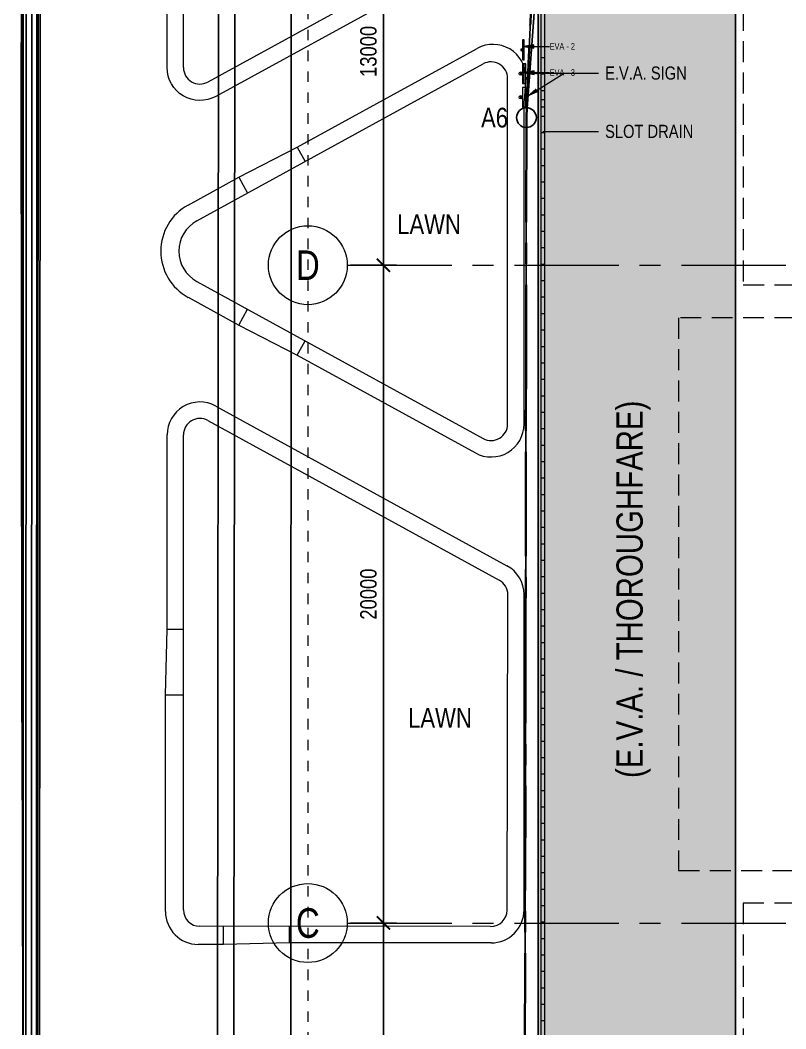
# Model space of a CAD drawing. Header units: millimetres. Extents: x 833576263 to 1668046980, y 817519639 to 1636103653.
# Drawn here: x 833954568 to 833977850, y 818056710 to 818087377 of the extents above; entities that cross this region are included whole.
import ezdxf
from ezdxf.enums import TextEntityAlignment as Align

# ---------------------------------------------------------------- set-up
doc = ezdxf.new("R2010")
doc.units = ezdxf.units.MM
doc.header["$LTSCALE"] = 100
doc.header["$MEASUREMENT"] = 0
for name, pattern in [('C160$0$Hidden', [9.525, 6.35, -3.175]), ('R_P_Grid$0$CENTER', [50.8, 31.75, -6.35, 6.35, -6.35]), ('R_P_LG$0$Dash', [6.35, 3.175, -3.175]), ('R_P_LG$0$HIDDEN', [9.525, 6.35, -3.175]), ('R_P_LG$0$HIDDEN2', [4.7625, 3.175, -1.5875])]:
    doc.linetypes.add(name, pattern=pattern)
doc.layers.get('Defpoints').update_dxf_attribs({"color": 170})
for name, color, linetype in [('C160$0$+C160', 6, 'C160$0$Hidden'), ('R_site$0$AUDIT_I_160808180252-11', 4, 'Continuous'), ('X-REF', 7, 'Continuous')]:
    doc.layers.add(name, color=color, linetype=linetype)
doc.layers.add('R_P_Grid$0$Defpoints-1', color=5, linetype='Continuous', plot=False)
for name, color, linetype, lineweight in [('R_P_Grid$0$RDA0251', 1, 'R_P_Grid$0$CENTER', 18), ('R_P_Grid$0$RDA0311', 1, 'Continuous', 25), ('R_P_Grid$0$RDA9101_21A', 2, 'R_P_Grid$0$CENTER', 35), ('R_P_Grid$0$RDA9101_P46A', 2, 'R_P_Grid$0$CENTER', 35), ('R_P_Grid$0$RDA9102', 1, 'Continuous', 25), ('R_P_LG$0$4-LINE', 7, 'Continuous', 9), ('R_P_LG$0$A-ANNO-KEYN', 8, 'Continuous', 9), ('R_P_LG$0$RDA04031', 3, 'Continuous', 25), ('R_P_LG$0$RDA0624', 7, 'Continuous', 13), ('R_P_LG$0$RDA2302', 7, 'R_P_LG$0$HIDDEN', 18), ('R_P_LG$0$RDA4702', 6, 'Continuous', 18), ('R_P_LG$0$RDA5803', 1, 'Continuous', 20), ('R_P_LG$0$RDA8201', 7, 'Continuous', 18), ('R_P_LG$0$S-SWD', 1, 'Continuous', 13), ('R_WKCD_PARK$0$000-PAV-Concrete-b', 1, 'Continuous', 25), ('R_WKCD_PARK$0$RDA9801', 7, 'Continuous', 18)]:
    doc.layers.add(name, color=color, linetype=linetype, lineweight=lineweight)
doc.layers.add('R_P_LG$0$UN-PLOT', color=7, linetype='Continuous', lineweight=18, plot=False)
doc.styles.add('R_P_Grid$0$ARIAL', font='arial.ttf', dxfattribs={"width": 0.8})
doc.styles.add('R_P_Grid$0$R_GRID', font='arial.ttf', dxfattribs={"width": 0.8})
doc.styles.add('R_P_LG$0$Arial', font='arial.ttf', dxfattribs={"width": 0.8})
doc.styles.add('R_P_LG$0$Arial_2', font='arial.ttf', dxfattribs={"width": 0.8, "height": 200})
doc.styles.add('R_P_LG$0$romans', font='arial.ttf', dxfattribs={"width": 0.8})
doc.linetypes.add('R_site$0$B1_BDYF', pattern='A,2.5,-0.5,[130,ltypeshp.shx,S=0.5,R=0,X=0,Y=0],-0.5', length=3.5)
doc.linetypes.add('R_site$0$B1_BDYWL', pattern='A,2.5,[1,B1000.shx,S=1,R=0,X=0,Y=0],2.5', length=5)
doc.dimstyles.new('R_P_Grid$0$GRID', dxfattribs={"dimscale": 200, "dimtxt": 2.5, "dimasz": 2, "dimexe": 2, "dimexo": 0.5, "dimgap": 1, "dimtad": 1, "dimdec": 0, "dimzin": 12, "dimdsep": 46, "dimtxsty": 'R_P_Grid$0$ARIAL', "dimblk": 'R_P_Grid$0$_ArchTick', "dimcen": 2, "dimdle": 2, "dimclrd": 256, "dimclre": 256, "dimclrt": 4, "dimadec": 3, "dimazin": 0, "dimtfac": 1, "dimtdec": 0, "dimtix": 1, "dimtmove": 2, "dimatfit": 3, "dimfxl": 1, "dimtolj": 1, "dimarcsym": 0})
doc.dimstyles.new('R_P_LG$0$M_200LA', dxfattribs={"dimscale": 200, "dimtxt": 2.5, "dimasz": 2, "dimexe": 0.8, "dimexo": 0, "dimgap": 0.75, "dimtad": 1, "dimdec": 0, "dimrnd": 1, "dimzin": 12, "dimdsep": 46, "dimtxsty": 'R_P_LG$0$romans', "dimcen": 2, "dimdle": 1, "dimclrd": 7, "dimclre": 7, "dimclrt": 4, "dimaunit": 1, "dimadec": 3, "dimazin": 0, "dimtfac": 1, "dimtdec": 0, "dimtix": 1, "dimtmove": 2, "dimatfit": 3, "dimfxl": 1, "dimtolj": 1, "dimlwd": 18, "dimlwe": 18, "dimarcsym": 0})

# ---------------------------------------------------------------- blocks, each defined once
blk = doc.blocks.new('R_P_Grid$0$mark-1')
at = {"linetype": 'Continuous'}
blk.add_circle((0, 0), 4, dxfattribs=at)
at = {"color": 3, "style": 'R_P_Grid$0$R_GRID', "width": 0.8}
blk.add_attdef('GRID', text='', height=3, dxfattribs=at).set_placement((0, 0), align=Align.MIDDLE_CENTER)
blk = doc.blocks.new('R_P_Grid$0$_ArchTick')
at = {"color": 0, "linetype": 'ByBlock', "const_width": 0.15}
blk.add_lwpolyline([(-0.5, -0.5), (0.5, 0.5)], dxfattribs=at)
blk = doc.blocks.new('*D75')
at = {"layer": 'Defpoints', "color": 0, "linetype": 'Continuous', "transparency": 16777216}
for p in [(833964515, 818079927), (833964515, 818059927), (833965615, 818059927)]:
    blk.add_point(p, dxfattribs=at)
at = {"layer": 'R_P_Grid$0$RDA0311', "linetype": 'Continuous', "lineweight": -2, "transparency": 16777216}
for p, q in [((833965615, 818080327), (833965615, 818059527)), ((833964615, 818079927), (833966015, 818079927)), ((833964615, 818059927), (833966015, 818059927))]:
    blk.add_line(p, q, dxfattribs=at)
at = {"layer": 'R_P_Grid$0$RDA0311', "linetype": 'Continuous', "lineweight": -2, "transparency": 16777216, "xscale": 400, "yscale": 400, "zscale": 400}
for p, rotation in [((833965615, 818079927), 89.99999999999994), ((833965615, 818059927), 269.9999999999999)]:
    blk.add_blockref('R_P_Grid$0$_ArchTick', p, dxfattribs=dict(at, rotation=rotation))
at = {"layer": 'R_P_Grid$0$RDA0311', "color": 4, "linetype": 'Continuous', "transparency": 16777216, "insert": (833965160, 818069927), "char_height": 500, "attachment_point": 5, "rotation": 90, "style": 'R_P_Grid$0$ARIAL'}
blk.add_mtext('\\A1;20000', dxfattribs=at)
blk = doc.blocks.new('*D87')
at = {"layer": 'Defpoints', "color": 0, "linetype": 'Continuous', "transparency": 16777216}
for p in [(833964515, 818059926.7), (833964515, 818046926.7), (833965615, 818046926.7)]:
    blk.add_point(p, dxfattribs=at)
at = {"layer": 'R_P_Grid$0$RDA0311', "linetype": 'Continuous', "lineweight": -2, "transparency": 16777216}
for p, q in [((833965615, 818060326.7), (833965615, 818046526.7)), ((833964615, 818059926.7), (833966015, 818059926.7)), ((833964615, 818046926.7), (833966015, 818046926.7))]:
    blk.add_line(p, q, dxfattribs=at)
at = {"layer": 'R_P_Grid$0$RDA0311', "linetype": 'Continuous', "lineweight": -2, "transparency": 16777216, "xscale": 400, "yscale": 400, "zscale": 400}
for p, rotation in [((833965615, 818059926.7), 89.99999999999994), ((833965615, 818046926.7), 269.9999999999999)]:
    blk.add_blockref('R_P_Grid$0$_ArchTick', p, dxfattribs=dict(at, rotation=rotation))
at = {"layer": 'R_P_Grid$0$RDA0311', "color": 4, "linetype": 'Continuous', "transparency": 16777216, "insert": (833965159.543, 818053426.7), "char_height": 500, "attachment_point": 5, "rotation": 90, "style": 'R_P_Grid$0$ARIAL'}
blk.add_mtext('\\A1;13000', dxfattribs=at)
blk = doc.blocks.new('*D88')
at = {"layer": 'Defpoints', "color": 0, "linetype": 'Continuous', "transparency": 16777216}
for p in [(833964515, 818092927), (833964515, 818079927), (833965615, 818079927)]:
    blk.add_point(p, dxfattribs=at)
at = {"layer": 'R_P_Grid$0$RDA0311', "linetype": 'Continuous', "lineweight": -2, "transparency": 16777216}
for p, q in [((833965615, 818093327), (833965615, 818079527)), ((833964615, 818092927), (833966015, 818092927)), ((833964615, 818079927), (833966015, 818079927))]:
    blk.add_line(p, q, dxfattribs=at)
at = {"layer": 'R_P_Grid$0$RDA0311', "linetype": 'Continuous', "lineweight": -2, "transparency": 16777216, "xscale": 400, "yscale": 400, "zscale": 400}
for p, rotation in [((833965615, 818092927), 89.99999999999994), ((833965615, 818079927), 269.9999999999999)]:
    blk.add_blockref('R_P_Grid$0$_ArchTick', p, dxfattribs=dict(at, rotation=rotation))
at = {"layer": 'R_P_Grid$0$RDA0311', "color": 4, "linetype": 'Continuous', "transparency": 16777216, "insert": (833965160, 818086427), "char_height": 500, "attachment_point": 5, "rotation": 90, "style": 'R_P_Grid$0$ARIAL'}
blk.add_mtext('\\A1;13000', dxfattribs=at)
blk = doc.blocks.new('R_site$0$11nw23d')
at = {"layer": 'R_site$0$AUDIT_I_160808180252-11', "linetype": 'R_site$0$B1_BDYF', "lineweight": 30, "flags": 128}
blk.add_lwpolyline([(833954.64079, 818000), (833954.56824, 818011.93269), (833954.659, 818040.77465), (833954.6532, 818062.46147), (833954.63215, 818067.22192), (833954.61248, 818086.23424), (833954.73708, 818098.29117), (833955.42018, 818105.46765), (833957.90503, 818119.6845), (833961.61051, 818133.71195), (833966.64764, 818147.22003), (833969.55215, 818153.77363), (833972.87706, 818160.16458), (833980.42414, 818172.34489), (833987.63203, 818182.12295), (833992.22883, 818187.58831), (833997.06438, 818192.8834), (834006.85398, 818203.52623), (834007.90837, 818205.69108), (834009.09458, 818209.91908), (834009.33048, 818212.41383), (834009.55239, 818226.76886), (834009.74949, 818241.20955), (834010.30904, 818258.03773), (834010.93649, 818267.55286), (834011.9209, 818269.67849), (834014.39855, 818270.21657), (834033.52259, 818270.2379), (834046.97889, 818270.25362), (834067.96169, 818270.28572), (834086.32568, 818270.28035), (834105.61318, 818270.30927), (834136.85695, 818270.33781), (834173.07975, 818270.36903), (834194.52507, 818270.40068), (834207.14248, 818270.41907), (834228.19873, 818270.44484), (834241.06195, 818270.44867), (834241.73289, 818271.99656), (834242.76597, 818273.53799), (834261.69399, 818301.20976), (834276.46658, 818322.4062), (834286.02785, 818336.40797), (834288.22113, 818338.96337), (834296.28985, 818333.60176), (834310.73259, 818353.23684), (834332.20546, 818384.61572), (834332.22271, 818384.64092)], dxfattribs=at)
blk = doc.blocks.new('R_site')
at = {"layer": 'Defpoints', "flags": 128}
blk.add_lwpolyline([(834176136, 818164363), (834130474, 818097144), (834116993, 818077299), (834114839, 818072797), (834112948, 818068179), (834111324, 818063460), (834109974, 818058655), (834108902, 818053781), (834108111, 818048853), (834107605, 818043888), (834107384, 818038902), (834107449, 818033912), (834107801, 818028934), (834108000, 818027127), (833984641, 818026700), (833969890, 818040227), (833969928, 818062443), (833969964, 818084414), (833970930, 818097534), (833973343, 818111639), (833977020, 818125729), (833981574, 818138095)], dxfattribs=at)
at = {"linetype": 'R_site$0$B1_BDYWL', "lineweight": 5, "xscale": 1000, "yscale": 1000, "zscale": 1000}
blk.add_blockref('R_site$0$11nw23d', (0, 0), dxfattribs=at)
blk = doc.blocks.new('R_WKCD_PARK')
at = {"layer": 'R_WKCD_PARK$0$000-PAV-Concrete-b', "flags": 128}
blk.add_lwpolyline([(833955638, 817853524), (833954766, 817865400), (833954661, 817879821), (833954661, 818096870)], dxfattribs=at)
at = {"layer": 'R_WKCD_PARK$0$RDA9801'}
for p, q in [((833959535, 818085935), (833959535, 818098375)), ((833968444, 818089974), (833960276, 818085496)), ((833962991, 818083516), (833968467, 818086518)), ((833959940, 818081274), (833968650, 818086048)), ((833969390, 818075096), (833969390, 818085609)), ((833969948, 818085641), (833969890, 818084925)), ((833969890, 818075096), (833969890, 818084925)), ((833961213, 818082599), (833962991, 818083516)), ((833962991, 818083516), (833963231, 818083078)), ((833959675, 818081756), (833961213, 818082599)), ((833961213, 818082599), (833961477, 818082117)), ((833959940, 818079432), (833968650, 818074658)), ((833959675, 818078950), (833961213, 818078107)), ((833961213, 818078107), (833961477, 818078589)), ((833961213, 818078107), (833962991, 818077190)), ((833962991, 818077190), (833963231, 818077628)), ((833962991, 818077190), (833968409, 818074220)), ((833960516, 818075645), (833969371, 818070791)), ((833960276, 818075206), (833969137, 818070349)), ((833959035, 818068865), (833959035, 818074768)), ((833959535, 818060327), (833959535, 818074768)), ((833969374, 818060320), (833969397, 818069909)), ((833969890, 818060322), (833969890, 818069914)), ((833958985, 818066865), (833959035, 818068865)), ((833959035, 818068865), (833959535, 818068865)), ((833958985, 818066865), (833959535, 818066865)), ((833958985, 818060277), (833958985, 818066865)), ((833968874, 818059822), (833960035, 818059827)), ((833960756, 818059276), (833960756, 818059827)), ((833962756, 818059327), (833962756, 818059827)), ((833960756, 818059276), (833959985, 818059277)), ((833962756, 818059327), (833960756, 818059276)), ((833968889, 818059322), (833962756, 818059327))]:
    blk.add_line(p, q, dxfattribs=at)
blk.add_lwpolyline([(833958985, 818094170), (833958985, 818098409), (833959540, 818102928, -0.679581), (833961340, 818103397), (833969337, 818092471, -0.452954), (833968685, 818089536), (833960516, 818085058, -0.569982), (833959035, 818085935), (833959035, 818092170)], format="xyb", dxfattribs=at)
for centre, radius, start, end in [((833968948, 818085641), 1000, 360, 118.7295), ((833968890, 818085609), 500, 360, 118.7295), ((833960035, 818085935), 500, 180, 298.7295), ((833960444, 818080353), 1600, 118.7269, 241.2731), ((833960445, 818080353), 1050, 118.7295, 241.2705), ((833960035, 818074768), 1000, 61.2705, 180), ((833960035, 818074768), 500, 61.2705, 180), ((833968890, 818075096), 1000, 241.2705, 360), ((833968890, 818075096), 500, 241.2705, 360), ((833968890, 818069914, 0), 1000, 360, 61.2705), ((833968897, 818069911, 0), 500, 359.8633, 61.2705), ((833959985, 818060277), 1000, 180, 269.9675), ((833960035, 818060327, 0), 500, 180, 269.9675), ((833968874, 818060322, 0), 500, 269.9675, 359.8633), ((833968890, 818060322, 0), 1000, 269.952, 360)]:
    blk.add_arc(centre, radius, start, end, dxfattribs=at)
blk = doc.blocks.new('R_P_LG$0$P46A_EVA_POST_NO PARKING SIGN - EVA-3 Two Side-10180051-LG_F _5_000 Mpd_')
at = {"layer": 'R_P_LG$0$4-LINE'}
for p, q in [((300, -30), (-300, -30)), ((-300, -30), (-300, -80)), ((-300, -80), (300, -80)), ((300, -80), (300, -30))]:
    blk.add_line(p, q, dxfattribs=at)
for start, end in [(0, 180), (180, 0)]:
    blk.add_arc((0, 0), 25, start, end, dxfattribs=at)
blk = doc.blocks.new('R_P_LG$0$P46A_EVA_POST_INDICATION SIGN - EVA-2 Two Side-10184191-LG_F _5_000 Mpd_')
at = {"layer": 'R_P_LG$0$4-LINE'}
for p, q in [((300, -30), (-300, -30)), ((-300, -30), (-300, -80)), ((-300, -80), (300, -80)), ((300, -80), (300, -30))]:
    blk.add_line(p, q, dxfattribs=at)
for start, end in [(0, 180), (180, 0)]:
    blk.add_arc((0, 0), 25, start, end, dxfattribs=at)
blk = doc.blocks.new('R_P_LG$0$A$C2FB5719A')
at = {"layer": 'R_P_LG$0$A-ANNO-KEYN'}
for points in [[(833969888, 818086578), (833970188, 818086525), (833970188, 818086631)], [(833969894, 818085781), (833970194, 818085728), (833970194, 818085834)]]:
    blk.add_hatch(color=256, dxfattribs=at).paths.add_polyline_path(points, flags=0)
for p, q in [((833970188, 818086631), (833969888, 818086578)), ((833970188, 818086525), (833970188, 818086631)), ((833969888, 818086578), (833970188, 818086525)), ((833969888, 818086578), (833970668, 818086578)), ((833970194, 818085834), (833969894, 818085781)), ((833969894, 818085781), (833970194, 818085728)), ((833969894, 818085781), (833970668, 818085781)), ((833970194, 818085728), (833970194, 818085834))]:
    blk.add_line(p, q, dxfattribs=at)
at = {"layer": 'R_P_LG$0$4-LINE', "rotation": 89.9999999999999}
for name, p in [('R_P_LG$0$P46A_EVA_POST_INDICATION SIGN - EVA-2 Two Side-10184191-LG_F _5_000 Mpd_', (833969815, 818086474)), ('R_P_LG$0$P46A_EVA_POST_NO PARKING SIGN - EVA-3 Two Side-10180051-LG_F _5_000 Mpd_', (833969815, 818085754))]:
    blk.add_blockref(name, p, dxfattribs=at)
at = {"layer": 'R_P_LG$0$A-ANNO-KEYN', "char_height": 200, "width": 955.61, "attachment_point": 1, "style": 'R_P_LG$0$Arial_2'}
for s, insert in [('EVA - 2', (833970668, 818086682)), ('EVA - 3', (833970668, 818085885))]:
    blk.add_mtext(s, dxfattribs=dict(at, insert=insert))
blk = doc.blocks.new('R_P_LG$0$A$C42395E31')
at = {"layer": 'R_P_LG$0$4-LINE'}
blk.add_blockref('R_P_LG$0$A$C2FB5719A', (0, 0), dxfattribs=at)
blk = doc.blocks.new('R_P_LG$0$A$C75553344')
at = {"layer": 'Defpoints', "color": 5, "linetype": 'R_P_LG$0$HIDDEN2'}
blk.add_circle((0, 0), 25, dxfattribs=at)
at = {"layer": 'R_P_LG$0$RDA8201'}
blk.add_lwpolyline([(-300, 30), (300, 30), (300, 130), (-300, 130)], close=True, dxfattribs=at)
blk.add_circle((0, -25), 50, dxfattribs=at)
blk = doc.blocks.new('C160')
at = {"layer": 'C160$0$+C160'}
for points in [[(834254.529, 817753.956), (834210.283, 817753.895), (834162.651, 817753.623), (834160.744, 817753.995), (834157.916, 817753.361), (834107.512, 817754.565), (834105.198, 817754.977), (834099.331, 817758.641), (834095.064, 817760.806), (834078.175, 817762.115), (834050.169, 817755.142), (834048.03, 817756.03, -0.065281), (834033.662, 817764.332, -0.019968), (834000.397, 817792.025, -0.029895), (833985.19, 817807.494, -0.021438), (833974.808, 817820.486, -0.020879), (833958.722, 817844.532, -0.129185), (833955.638, 817853.524), (833954.765, 817865.4), (833954.661, 817879.821), (833954.757, 818098.296, -0.191627), (834003.641, 818199.362, 0.20608), (834009.317, 818211.982), (834009.949, 818250.911)], [(833955.043, 818011.098), (833955.081, 818098.284, -0.191607), (834003.86, 818199.123, 0.20608), (834009.641, 818211.977), (834010.273, 818250.899), (834011.173, 818266.207), (834011.248, 818267.477), (834012.167, 818269.425), (834014.405, 818269.895), (834019.193, 818269.908), (834241.277, 818270.135), (834241.909, 818271.931), (834252.429, 818287.138)], [(834252.306, 818287.222), (834241.776, 818271.999), (834241.171, 818270.284), (834019.193, 818270.057), (834014.389, 818270.044), (834012.063, 818269.556), (834011.101, 818267.515), (834011.025, 818266.216), (834010.124, 818250.905), (834009.492, 818211.979, -0.20608), (834003.759, 818199.233, 0.191616), (833954.932, 818098.29), (833954.894, 818011.098)], [(833955.079, 818011.098), (833955.117, 818098.283, -0.191605), (834003.884, 818199.097, 0.20608), (834009.677, 818211.976), (834010.309, 818250.898), (834011.209, 818266.205), (834011.284, 818267.468), (834012.191, 818269.394), (834014.409, 818269.859), (834019.193, 818269.872), (834241.302, 818270.099), (834241.942, 818271.914), (834252.458, 818287.118)], [(834252.508, 818287.084), (834241.996, 818271.887), (834241.345, 818270.039), (834019.194, 818269.812), (834014.415, 818269.799), (834012.233, 818269.341), (834011.343, 818267.453), (834011.269, 818266.202), (834010.369, 818250.896), (834009.737, 818211.975, -0.20608), (834003.924, 818199.053, 0.191601), (833955.177, 818098.281), (833955.139, 818011.098)], [(834067.817, 818025.074, 0.033277), (834021.415, 818016.31, -0.05618), (833969.356, 818008.922, -0.422971), (833961.023, 818017.028), (833961.108, 818095.795), (833961.155, 818098.129), (833961.806, 818104.677), (833962.151, 818106.919), (833962.747, 818110.7)]]:
    blk.add_lwpolyline(points, format="xyb", dxfattribs=at)
blk.add_lwpolyline([(833962.241, 818110.7), (833961.657, 818106.996), (833961.31, 818104.74), (833960.655, 818098.159), (833960.608, 818095.801), (833960.523, 818017.033)], dxfattribs=at)
at = {"layer": 'Defpoints', "color": 5, "linetype": 'C160$0$Hidden'}
blk.add_lwpolyline([(834254.409, 817762.013), (834210.254, 817761.952), (834163.406, 817761.685), (834160.628, 817762.226), (834157.119, 817761.439), (834108.319, 817762.605), (834108.144, 817762.636), (834103.295, 817765.664), (834097.282, 817768.715), (834077.496, 817770.249), (834050.805, 817763.603, -0.063743), (834038.566, 817770.725, -0.019968), (834005.795, 817798.006, -0.029895), (833991.263, 817812.789, -0.021438), (833981.312, 817825.241, -0.021013), (833965.506, 817848.883, -0.132471), (833963.674, 817854.115), (833962.82, 817865.725), (833962.718, 817879.849), (833962.814, 818098.001, -0.191115), (834009.083, 818193.421, 0.20608), (834017.373, 818211.851), (834018.002, 818250.609)], format="xyb", dxfattribs=at)
blk = doc.blocks.new('R_P_Grid')
at = {"layer": 'R_P_Grid$0$Defpoints-1'}
blk.add_lwpolyline([(834116993, 818077298.7), (834126573.4, 818091401.7), (834130474, 818097143.7), (834143758.4, 818116699.7), (833974486.8, 818116699.7, 0.0534924), (833969964, 818084413.7), (833969890, 818040226.7), (833984641, 818026700), (834067586.5, 818026987.1), (834108001, 818027127, -0.1498646)], format="xyb", close=True, dxfattribs=at)
at = {"layer": 'R_P_Grid$0$RDA0251'}
for p, q in [((833964515, 818079926.7), (834072885.2, 818079926.7)), ((833964515, 818059926.7), (834072885.2, 818059926.7))]:
    blk.add_line(p, q, dxfattribs=at)
at = {"layer": 'R_P_Grid$0$RDA9101_21A'}
blk.add_lwpolyline([(834116993, 818077298.7), (834130474, 818097143.7), (834143758.4, 818116699.7), (833974486.8, 818116699.7, 0.0534924), (833969964, 818084413.7), (833969890, 818040226.7), (833984641, 818026700), (834067586.5, 818026987.1), (834108001, 818027127, -0.1498646)], format="xyb", close=True, dxfattribs=at)
at = {"layer": 'R_P_Grid$0$RDA9101_P46A'}
blk.add_lwpolyline([(834116993, 818077298.7), (834130474, 818097143.7), (834143758.4, 818116699.7), (833974486.8, 818116699.7, 0.0534924), (833969964, 818084413.7), (833969890, 818040226.7), (833969957.4, 818008440.1, 0.0555536), (834021539.8, 818015825.8, -0.0332765), (834067877.4, 818024578), (834068728.4, 818017529.2, 0.0161813), (834046498.6, 818014112.4, 0.1579728), (834065282.7, 817978992.6, 0.1381183), (834075161, 817973700.8, 0.0719948), (834091040.6, 817972530.6, 0.0723741), (834117284.3, 817982913.2, -0.0170396), (834113742.4, 817988285.2), (834114198.4, 817992921.6, 0.1458816), (834113708.6, 817995445.6, -0.0365185), (834108440.4, 818007620.1, -0.1997282), (834109168.7, 818019975.9, -0.0208452), (834108001, 818027127, -0.1498646)], format="xyb", close=True, dxfattribs=at)
at = {"layer": 'R_P_Grid$0$RDA9102'}
blk.add_circle((833969964, 818084413.7), 300, dxfattribs=at)
at = {"layer": 'R_P_Grid$0$RDA0251', "xscale": 300, "yscale": 300, "zscale": 300}
for p, values in [((833963315, 818079926.7), {'GRID': 'D'}), ((833963315, 818059926.7), {'GRID': 'C'})]:
    blk.add_blockref('R_P_Grid$0$mark-1', p, dxfattribs=at).add_auto_attribs(values)
at = {"layer": 'R_P_Grid$0$RDA9102', "style": 'R_P_Grid$0$ARIAL', "width": 0.8}
blk.add_text('A6', height=600, rotation=0, dxfattribs=at).set_placement((833968582.4, 818084113.7))
at = {"layer": 'R_P_Grid$0$RDA0311', "linetype": 'Continuous'}
for base, p1, p2, picture, middle in [((833965615, 818079926.7), (833964515, 818092926.7), (833964515, 818079926.7), '*D88', (833965159.5, 818086426.7)), ((833965615, 818059926.7), (833964515, 818079926.7), (833964515, 818059926.7), '*D75', (833965159.7, 818069926.7)), ((833965615, 818046926.7), (833964515, 818059926.7), (833964515, 818046926.7), '*D87', (833965159.5, 818053426.7))]:
    dim = blk.add_linear_dim(base=base, p1=p1, p2=p2, angle=270, dimstyle='R_P_Grid$0$GRID', dxfattribs=at)
    dim.commit()
    dim.dimension.update_dxf_attribs({"geometry": picture, "text_midpoint": middle})
blk = doc.blocks.new('R_P_LG')
at = {"layer": 'R_P_LG$0$RDA0624', "lineweight": 18}
h = blk.add_hatch(dxfattribs=at)
h.set_pattern_fill('DOTS', color=4, scale=90, angle=45, style=0)
h.set_pattern_definition([(45, (0, 0), (-50.513940681, 151.541822043), [0, -142.875])])
edge = h.paths.add_edge_path()
edge.add_arc((834065390, 818020126.7), 13000, 75, 90)
edge.add_line((834065390, 818033126.7), (833989233.5977, 818033126.7))
edge.add_arc((833989233.5977, 818040126.7), 7000, 227.47847394, 269.99999999, ccw=False)
edge.add_line((833984502.5276, 818034967.5358), (833978583.9299, 818040395.0234))
edge.add_arc((833983315, 818045554.1877), 7000, 180, 227.47847394, ccw=False)
edge.add_line((833976315, 818045554.1877), (833976315, 818098726.7))
edge.add_arc((833983314.9761, 818098726.7099), 6999.9761, 115.841715, 180.00008101, ccw=False)
edge.add_line((833980263.7812, 818105026.7), (834002230.1033, 818105026.7))
edge.add_line((834002230.1033, 818105026.7), (834002230.4132, 818116699.7))
edge.add_line((834002230.4132, 818116699.7), (833958315, 818116699.7))
edge.add_line((833958315, 818116699.7), (833958315, 818110699.7))
edge.add_line((833958315, 818110699.7), (833963315, 818110699.7))
edge.add_arc((833963315, 818103699.7), 7000, 0, 90, ccw=False)
edge.add_line((833970315, 818103699.7), (833970315, 818045554.1877))
edge.add_arc((833983315, 818045554.1877), 13000, 180, 227.47847393)
edge.add_line((833974528.727, 818035972.8826), (833980447.3247, 818030545.395))
edge.add_arc((833989233.5977, 818040126.7), 13000, 227.47847393, 270)
edge.add_line((833989233.5977, 818027126.7), (834065245.1822, 818027126.7))
edge.add_arc((834065245.1822, 818019026.7), 8100, 75, 90, ccw=False)
edge.add_line((834067341.6165, 818026850.6992), (834090782.7579, 818020569.6643))
edge.add_arc((834094147.4055, 818033126.7), 13000, 255, 270)
edge.add_line((834094147.4055, 818020126.7), (834118759.2741, 818020126.7))
edge.add_arc((834118759.2741, 818033126.7), 13000, 270, 282.26165437)
edge.add_line((834121520.1679, 818020423.257), (834124956.9903, 818021170.1963))
edge.add_arc((834126677.2395, 818013254.9741), 8100, 20.44433993, 102.26165437, ccw=False)
edge.add_arc((834190761.1764, 818035930.696), 59878.7776, 183.670517332, 199.356395537, ccw=False)
edge.add_line((834131005.2286, 818032097.3284), (834127870.7181, 818029996.4247))
edge.add_line((834127870.7181, 818029996.4247), (834126362.9837, 818029715.8154))
edge.add_arc((834117071.8823, 818047426.7), 20000, 270, 297.68143099, ccw=False)
edge.add_line((834117071.8823, 818027426.7), (834089164.0869, 818027426.7))
edge.add_arc((834089164.0869, 818033426.7), 6000, 255.00000001, 270, ccw=False)
edge.add_line((834087611.1726, 818027631.1451), (834068754.6476, 818032683.7357))
at = {"layer": 'Defpoints', "color": 5}
blk.add_lwpolyline([(834065390, 818033126.7), (833989233.5977, 818033126.7, -0.1876937965), (833984502.5276, 818034967.5358), (833978583.9299, 818040395.0234, -0.210179309), (833976315, 818045554.1877), (833976315, 818098726.7, -0.28749194), (833980263.7707, 818105026.7), (834002230.1033, 818105026.7), (834002230.4132, 818116699.7), (833983315, 818116699.7, -0.4153437442), (833976315.0521, 818123726.6999), (833970315, 818123726.6999), (833970315, 818045554.1877, 0.210179309), (833974528.727, 818035972.8826), (833980447.3247, 818030545.395, 0.1876937965), (833989233.5977, 818027126.7), (834065245.1822, 818027126.7, -0.0655434628)], format="xyb", dxfattribs=at)
at = {"layer": 'R_P_LG$0$RDA2302'}
blk.add_lwpolyline([(834008914.9086, 818106062.8842), (834006490, 818106062.8842), (834006490, 818102926.7), (834005490, 818102926.7), (834005490, 818103526.7), (833981090, 818103526.7), (833981090, 818102926.7), (833976556.6667, 818102926.7), (833976556.6667, 818102926.7), (833976556.6667, 818079326.7), (833979090, 818079326.7), (833979090, 818078326.7), (833974590, 818078326.7), (833974590, 818061526.7), (833979090, 818061526.7), (833979090, 818060526.7), (833976556.6667, 818060526.7), (833976556.6667, 818036926.7), (834006490, 818036925.7), (834006490, 818033366.1737), (834028290, 818033366.1737), (834028290, 818036926.7), (834030040, 818036926.7)], dxfattribs=at)
at = {"layer": 'R_P_LG$0$RDA4702'}
for p, q in [((833970415, 818039881.2441), (833970415, 818116699.7)), ((833970515, 818116699.7), (833970515, 818039925.2227)), ((833970415, 818086240.0775), (833970515, 818086240.0775)), ((833970415, 818085740.0775), (833970515, 818085740.0775)), ((833970415, 818085240.0775), (833970515, 818085240.0775)), ((833970415, 818084960.0775), (833970515, 818084960.0775)), ((833970415, 818084740.0775), (833970515, 818084740.0775)), ((833970415, 818084460.0775), (833970515, 818084460.0775)), ((833970415, 818083960.0775), (833970515, 818083960.0775)), ((833970415, 818083460.0775), (833970515, 818083460.0775)), ((833970415, 818082960.0775), (833970515, 818082960.0775)), ((833970415, 818082460.0775), (833970515, 818082460.0775)), ((833970415, 818081960.0775), (833970515, 818081960.0775)), ((833970415, 818081460.0775), (833970515, 818081460.0775)), ((833970415, 818080960.0775), (833970515, 818080960.0775)), ((833970415, 818080460.0775), (833970515, 818080460.0775)), ((833970415, 818079960.0775), (833970515, 818079960.0775)), ((833970415, 818079460.0775), (833970515, 818079460.0775)), ((833970415, 818078960.0775), (833970515, 818078960.0775)), ((833970415, 818078460.0775), (833970515, 818078460.0775)), ((833970415, 818077960.0775), (833970515, 818077960.0775)), ((833970415, 818077460.0775), (833970515, 818077460.0775)), ((833970415, 818076960.0775), (833970515, 818076960.0775)), ((833970415, 818076460.0775), (833970515, 818076460.0775)), ((833970415, 818075960.0775), (833970515, 818075960.0775)), ((833970415, 818075460.0775), (833970515, 818075460.0775)), ((833970415, 818074960.0775), (833970515, 818074960.0775)), ((833970415, 818074460.0775), (833970515, 818074460.0775)), ((833970415, 818073960.0775), (833970515, 818073960.0775)), ((833970415, 818073460.0775), (833970515, 818073460.0775)), ((833970415, 818072960.0775), (833970515, 818072960.0775)), ((833970415, 818072460.0775), (833970515, 818072460.0775)), ((833970415, 818071960.0775), (833970515, 818071960.0775)), ((833970415, 818071460.0775), (833970515, 818071460.0775)), ((833970415, 818070960.0775), (833970515, 818070960.0775)), ((833970415, 818070460.0775), (833970515, 818070460.0775)), ((833970415, 818069960.0775), (833970515, 818069960.0775)), ((833970415, 818069460.0775), (833970515, 818069460.0775)), ((833970415, 818068960.0775), (833970515, 818068960.0775)), ((833970415, 818068460.0775), (833970515, 818068460.0775)), ((833970415, 818067960.0775), (833970515, 818067960.0775)), ((833970415, 818067460.0775), (833970515, 818067460.0775)), ((833970415, 818066960.0775), (833970515, 818066960.0775)), ((833970415, 818066460.0775), (833970515, 818066460.0775)), ((833970415, 818065960.0775), (833970515, 818065960.0775)), ((833970415, 818065460.0775), (833970515, 818065460.0775)), ((833970415, 818064960.0775), (833970515, 818064960.0775)), ((833970415, 818064460.0775), (833970515, 818064460.0775)), ((833970415, 818063960.0775), (833970515, 818063960.0775)), ((833970415, 818063460.0775), (833970515, 818063460.0775)), ((833970415, 818062960.0775), (833970515, 818062960.0775)), ((833970415, 818062460.0775), (833970515, 818062460.0775)), ((833970415, 818061960.0775), (833970515, 818061960.0775)), ((833970415, 818061460.0775), (833970515, 818061460.0775)), ((833970415, 818060960.0775), (833970515, 818060960.0775)), ((833970415, 818060460.0775), (833970515, 818060460.0775)), ((833970415, 818059960.0775), (833970515, 818059960.0775)), ((833970415, 818059460.0775), (833970515, 818059460.0775)), ((833970415, 818058960.0775), (833970515, 818058960.0775)), ((833970415, 818058460.0775), (833970515, 818058460.0775)), ((833970415, 818057960.0775), (833970515, 818057960.0775)), ((833970415, 818057460.0775), (833970515, 818057460.0775)), ((833970415, 818056960.0775), (833970515, 818056960.0775))]:
    blk.add_line(p, q, dxfattribs=at)
at = {"layer": 'R_P_LG$0$RDA5803'}
for p, q in [((833970315, 818103699.7), (833970315, 818045554.1877)), ((833976315, 818045554.1877), (833976315, 818098726.7))]:
    blk.add_line(p, q, dxfattribs=at)
at = {"layer": 'R_P_LG$0$RDA5803', "linetype": 'R_P_LG$0$Dash'}
blk.add_lwpolyline([(833963315, 818033226.7), (833978315, 818033226.7), (833978315, 818105501.7), (833963315, 818105501.7)], close=True, dxfattribs=at)
at = {"layer": 'R_P_LG$0$S-SWD'}
blk.add_line((833970415, 818063960.0775), (833970515, 818063960.0775), dxfattribs=at)
at = {"layer": 'R_P_LG$0$RDA8201', "rotation": 270}
for p in [(833969815, 818085753.7), (833969815, 818085033.7)]:
    blk.add_blockref('R_P_LG$0$A$C75553344', p, dxfattribs=at)
at = {"layer": 'R_P_LG$0$UN-PLOT'}
blk.add_blockref('R_P_LG$0$A$C42395E31', (0, 0), dxfattribs=at)
at = {"layer": 'R_P_LG$0$RDA04031', "style": 'R_P_LG$0$Arial', "width": 0.8}
for p in [(833966033.8249, 818080872.9195), (833966364.8249, 818065864.5806)]:
    blk.add_text('LAWN', height=600, dxfattribs=at).set_placement(p)
at = {"layer": 'R_P_LG$0$RDA04031', "color": 3, "style": 'R_P_LG$0$romans', "width": 0.8}
blk.add_text('(E.V.A. / THOROUGHFARE)', height=800, rotation=90.00083328, dxfattribs=at).set_placement((833973499.7122, 818064335.8112))
at = {"layer": 'R_P_LG$0$RDA4702', "color": 4, "lineweight": 25, "style": 'R_P_LG$0$romans', "width": 0.8}
blk.add_text('SLOT DRAIN ', height=400, dxfattribs=at).set_placement((833972354.0172, 818083795.4561))
at = {"layer": 'R_P_LG$0$RDA8201', "color": 4, "lineweight": 25, "style": 'R_P_LG$0$Arial', "width": 0.8}
blk.add_text('E.V.A. SIGN', height=400, dxfattribs=at).set_placement((833972354.0172, 818085568.9169))
at = {"layer": 'R_P_LG$0$RDA4702'}
blk.add_leader([(833970463.4925, 818083995.4561), (833972154.0172, 818083995.4561)], dimstyle='R_P_LG$0$M_200LA', override={"dimtad": 0}, dxfattribs=at)
at = {"layer": 'R_P_LG$0$RDA8201'}
for points in [[(833969945, 818085768.9169), (833972154.0172, 818085768.9169)], [(833969945, 818085033.7), (833971107.078, 818085768.9169), (833972154.0172, 818085768.9169)]]:
    blk.add_leader(points, dimstyle='R_P_LG$0$M_200LA', override={"dimtad": 0}, dxfattribs=at)

msp = doc.modelspace()

# ---------------------------------------------------------------- block references
at = {"layer": 'X-REF'}
msp.add_blockref('R_P_Grid', (0, 0), dxfattribs=at)

# ---------------------------------------------------------------- next in the draw order: block references
msp.add_blockref('R_site', (0, 0), dxfattribs=at)

# ---------------------------------------------------------------- next in the draw order: block references
msp.add_blockref('R_WKCD_PARK', (0, 0), dxfattribs=at)

# ---------------------------------------------------------------- next in the draw order: block references
at = {"layer": 'X-REF', "xscale": 1000, "yscale": 1000, "zscale": 1000}
msp.add_blockref('C160', (0, 0), dxfattribs=at)

# ---------------------------------------------------------------- next in the draw order: block references
at = {"layer": 'X-REF'}
msp.add_blockref('R_P_LG', (0, 0), dxfattribs=at)

doc.saveas('drawing.dxf')
